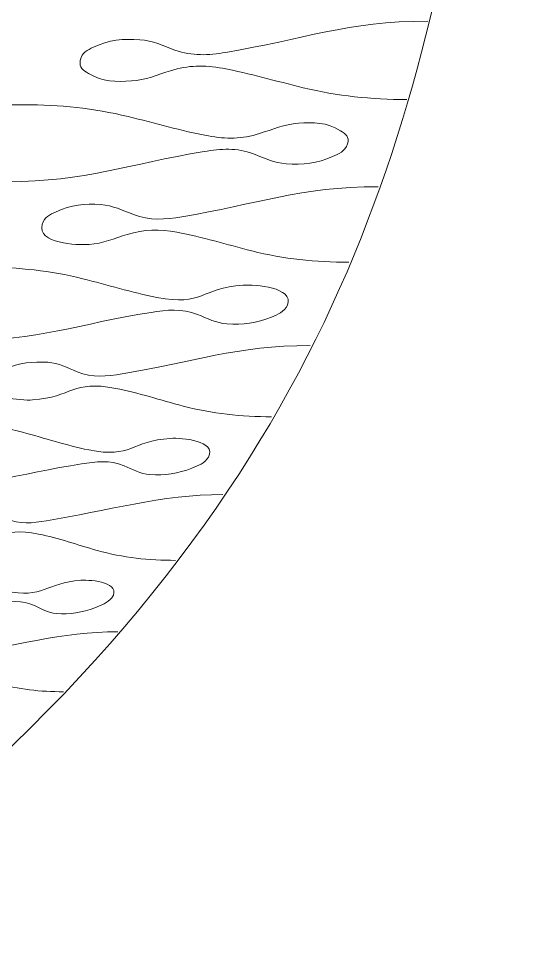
# Model space of a CAD drawing. Header units: centimetres. Extents: x -29.7 to 21.6, y -14.4 to 13.7.
# Drawn here: x -21.736 to -19.738, y -14.42 to -10.749 of the extents above; entities that cross this region are included whole.
import ezdxf

# ---------------------------------------------------------------- set-up
doc = ezdxf.new("R2010")
doc.units = ezdxf.units.CM
doc.header["$MEASUREMENT"] = 0
doc.layers.add('Layer 1', color=7, linetype='Continuous')

msp = doc.modelspace()

# ---------------------------------------------------------------- linework, layer by layer
at = {"layer": 'Layer 1', "color": 1, "lineweight": 9}
for points, knots in [([(-19.73801, -4.44965), (-19.73801, -7.29819), (-19.73801, -8.72246), (-19.9873, -10.14675), (-19.9873, -10.14675), (-20.23653, -11.57102), (-20.73504, -12.99531), (-22.72902, -14.41959)], [0, 0, 0, 0, 0.3333333, 0.3333333, 0.3333333, 0.3333333, 1, 1, 1, 1]), ([(-20.11988, -10.75912), (-20.43604, -10.75912), (-20.61202, -10.83121), (-20.91679, -10.8824), (-20.91679, -10.8824), (-20.98607, -10.89403), (-21.04953, -10.89789), (-21.11829, -10.87301), (-21.11829, -10.87301), (-21.16369, -10.85658), (-21.20639, -10.83563), (-21.25667, -10.83229), (-21.25667, -10.83229), (-21.3213, -10.82797), (-21.37924, -10.83282), (-21.43932, -10.86188), (-21.43932, -10.86188), (-21.46384, -10.87372), (-21.48577, -10.88192), (-21.49182, -10.91388)], [0, 0, 0, 0, 0.1666667, 0.1666667, 0.1666667, 0.1666667, 0.3333333, 0.3333333, 0.3333333, 0.3333333, 0.5, 0.5, 0.5, 0.5, 0.6666667, 0.6666667, 0.6666667, 0.6666667, 1, 1, 1, 1]), ([(-21.49182, -10.91388), (-21.49739, -10.94321), (-21.4805, -10.95322), (-21.45932, -10.9659), (-21.45932, -10.9659), (-21.40375, -10.99915), (-21.35017, -10.99947), (-21.28973, -10.99549), (-21.28973, -10.99549), (-21.23474, -10.9919), (-21.18637, -10.97079), (-21.13554, -10.95478), (-21.13554, -10.95478), (-21.06612, -10.93288), (-21.00139, -10.9325), (-20.93079, -10.94538), (-20.93079, -10.94538), (-20.82279, -10.96507), (-20.71796, -10.99643), (-20.61156, -11.02202), (-20.61156, -11.02202), (-20.47622, -11.05461), (-20.34168, -11.06865), (-20.20275, -11.06865)], [0, 0, 0, 0, 0.1428571, 0.1428571, 0.1428571, 0.1428571, 0.2857143, 0.2857143, 0.2857143, 0.2857143, 0.4285714, 0.4285714, 0.4285714, 0.4285714, 0.5714286, 0.5714286, 0.5714286, 0.5714286, 0.7142857, 0.7142857, 0.7142857, 0.7142857, 1, 1, 1, 1]), ([(-23.04551, -11.24406), (-23.0424, -11.21263), (-23.02187, -11.20409), (-22.99851, -11.19206), (-22.99851, -11.19206), (-22.94051, -11.16218), (-22.88468, -11.15823), (-22.8219, -11.16246), (-22.8219, -11.16246), (-22.77144, -11.16586), (-22.7284, -11.18683), (-22.68274, -11.20316), (-22.68274, -11.20316), (-22.61506, -11.22739), (-22.55262, -11.22444), (-22.48427, -11.21256), (-22.48427, -11.21256), (-22.18766, -11.16101), (-22.02173, -11.08931), (-21.71316, -11.08931)], [0, 0, 0, 0, 0.1666667, 0.1666667, 0.1666667, 0.1666667, 0.3333333, 0.3333333, 0.3333333, 0.3333333, 0.5, 0.5, 0.5, 0.5, 0.6666667, 0.6666667, 0.6666667, 0.6666667, 1, 1, 1, 1]), ([(-20.4361, -11.24406), (-20.4289, -11.216), (-20.44389, -11.2051), (-20.46455, -11.19206), (-20.46455, -11.19206), (-20.51887, -11.15777), (-20.57127, -11.15856), (-20.63058, -11.16246), (-20.63058, -11.16246), (-20.68542, -11.16606), (-20.73363, -11.1871), (-20.7843, -11.20316), (-20.7843, -11.20316), (-20.85274, -11.2249), (-20.91642, -11.22547), (-20.98611, -11.21256), (-20.98611, -11.21256), (-21.09329, -11.19273), (-21.19737, -11.16131), (-21.30305, -11.13593), (-21.30305, -11.13593), (-21.43884, -11.10331), (-21.57384, -11.08931), (-21.71316, -11.08931)], [0, 0, 0, 0, 0.1428571, 0.1428571, 0.1428571, 0.1428571, 0.2857143, 0.2857143, 0.2857143, 0.2857143, 0.4285714, 0.4285714, 0.4285714, 0.4285714, 0.5714286, 0.5714286, 0.5714286, 0.5714286, 0.7142857, 0.7142857, 0.7142857, 0.7142857, 1, 1, 1, 1]), ([(-20.4361, -11.24406), (-20.44749, -11.27455), (-20.4706, -11.28288), (-20.49626, -11.29425), (-20.49626, -11.29425), (-20.55618, -11.32075), (-20.61405, -11.32708), (-20.67833, -11.32279), (-20.67833, -11.32279), (-20.72552, -11.31963), (-20.76509, -11.29936), (-20.80737, -11.28351), (-20.80737, -11.28351), (-20.87427, -11.25842), (-20.93579, -11.26347), (-21.00299, -11.27445), (-21.00299, -11.27445), (-21.30131, -11.32315), (-21.47032, -11.39335), (-21.77951, -11.39335)], [0, 0, 0, 0, 0.1666667, 0.1666667, 0.1666667, 0.1666667, 0.3333333, 0.3333333, 0.3333333, 0.3333333, 0.5, 0.5, 0.5, 0.5, 0.6666667, 0.6666667, 0.6666667, 0.6666667, 1, 1, 1, 1]), ([(-20.3155, -11.41329), (-20.62197, -11.41329), (-20.79514, -11.4829), (-21.0907, -11.53221), (-21.0907, -11.53221), (-21.15649, -11.54319), (-21.21667, -11.54797), (-21.28214, -11.52315), (-21.28214, -11.52315), (-21.32415, -11.50722), (-21.36356, -11.48702), (-21.41056, -11.48385), (-21.41056, -11.48385), (-21.47324, -11.47962), (-21.52939, -11.48512), (-21.58762, -11.51241), (-21.58762, -11.51241), (-21.61203, -11.52385), (-21.63373, -11.53209), (-21.64215, -11.56259)], [0, 0, 0, 0, 0.1666667, 0.1666667, 0.1666667, 0.1666667, 0.3333333, 0.3333333, 0.3333333, 0.3333333, 0.5, 0.5, 0.5, 0.5, 0.6666667, 0.6666667, 0.6666667, 0.6666667, 1, 1, 1, 1]), ([(-21.64215, -11.56259), (-21.66302, -11.63852), (-21.50452, -11.64445), (-21.45683, -11.6413), (-21.45683, -11.6413), (-21.40326, -11.63779), (-21.35593, -11.61741), (-21.30632, -11.60203), (-21.30632, -11.60203), (-21.23991, -11.58146), (-21.17803, -11.58023), (-21.11034, -11.59297), (-21.11034, -11.59297), (-21.01012, -11.61182), (-20.91312, -11.64216), (-20.81457, -11.6669), (-20.81457, -11.6669), (-20.68785, -11.69874), (-20.56185, -11.7119), (-20.43155, -11.7119)], [0, 0, 0, 0, 0.1666667, 0.1666667, 0.1666667, 0.1666667, 0.3333333, 0.3333333, 0.3333333, 0.3333333, 0.5, 0.5, 0.5, 0.5, 0.6666667, 0.6666667, 0.6666667, 0.6666667, 1, 1, 1, 1]), ([(-20.67341, -11.8811), (-20.64698, -11.81012), (-20.80174, -11.7993), (-20.84805, -11.80238), (-20.84805, -11.80238), (-21.01913, -11.81378), (-21.00462, -11.88644), (-21.18974, -11.85073), (-21.18974, -11.85073), (-21.28884, -11.83162), (-21.38474, -11.80122), (-21.48233, -11.77678), (-21.48233, -11.77678), (-21.60971, -11.74491), (-21.7363, -11.7318), (-21.86721, -11.7318)], [0, 0, 0, 0, 0.2, 0.2, 0.2, 0.2, 0.4, 0.4, 0.4, 0.4, 0.6, 0.6, 0.6, 0.6, 1, 1, 1, 1]), ([(-20.67341, -11.8811), (-20.68795, -11.90909), (-20.71121, -11.9177), (-20.73707, -11.92843), (-20.73707, -11.92843), (-20.79484, -11.95245), (-20.85067, -11.95955), (-20.91253, -11.95536), (-20.91253, -11.95536), (-20.9555, -11.95247), (-20.99098, -11.93337), (-21.02907, -11.91831), (-21.02907, -11.91831), (-21.09198, -11.89346), (-21.14958, -11.89969), (-21.21255, -11.90975), (-21.21255, -11.90975), (-21.49759, -11.95536), (-21.66168, -12.02197), (-21.95673, -12.02197)], [0, 0, 0, 0, 0.1666667, 0.1666667, 0.1666667, 0.1666667, 0.3333333, 0.3333333, 0.3333333, 0.3333333, 0.5, 0.5, 0.5, 0.5, 0.6666667, 0.6666667, 0.6666667, 0.6666667, 1, 1, 1, 1]), ([(-20.58381, -12.04072), (-20.87552, -12.04072), (-21.04459, -12.10654), (-21.32622, -12.15292), (-21.32622, -12.15292), (-21.38741, -12.163), (-21.44319, -12.16886), (-21.5042, -12.14438), (-21.5042, -12.14438), (-21.542, -12.1292), (-21.57722, -12.11023), (-21.61996, -12.10731), (-21.61996, -12.10731), (-21.67968, -12.10321), (-21.73329, -12.10932), (-21.78884, -12.13424), (-21.78884, -12.13424), (-21.81289, -12.14502), (-21.83426, -12.15334), (-21.8451, -12.18159)], [0, 0, 0, 0, 0.1666667, 0.1666667, 0.1666667, 0.1666667, 0.3333333, 0.3333333, 0.3333333, 0.3333333, 0.5, 0.5, 0.5, 0.5, 0.6666667, 0.6666667, 0.6666667, 0.6666667, 1, 1, 1, 1]), ([(-21.8451, -12.18159), (-21.87049, -12.24775), (-21.72407, -12.25871), (-21.68079, -12.25585), (-21.68079, -12.25585), (-21.51947, -12.24517), (-21.52661, -12.17618), (-21.35207, -12.21024), (-21.35207, -12.21024), (-21.26174, -12.22786), (-21.17465, -12.25656), (-21.08603, -12.27998), (-21.08603, -12.27998), (-20.97037, -12.31057), (-20.85545, -12.32242), (-20.73635, -12.32242)], [0, 0, 0, 0, 0.2, 0.2, 0.2, 0.2, 0.4, 0.4, 0.4, 0.4, 0.6, 0.6, 0.6, 0.6, 1, 1, 1, 1]), ([(-20.98532, -12.48204), (-20.95183, -12.41759), (-21.09022, -12.40472), (-21.13558, -12.40777), (-21.13558, -12.40777), (-21.29267, -12.41834), (-21.2874, -12.48789), (-21.45802, -12.45339), (-21.45802, -12.45339), (-21.54687, -12.43543), (-21.63249, -12.4066), (-21.71984, -12.38363), (-21.71984, -12.38363), (-21.83632, -12.35301), (-21.95208, -12.34121), (-22.072, -12.34121)], [0, 0, 0, 0, 0.2, 0.2, 0.2, 0.2, 0.4, 0.4, 0.4, 0.4, 0.6, 0.6, 0.6, 0.6, 1, 1, 1, 1]), ([(-20.98532, -12.48204), (-21.00237, -12.50687), (-21.02567, -12.51576), (-21.05136, -12.52579), (-21.05136, -12.52579), (-21.10596, -12.54706), (-21.15871, -12.55469), (-21.21703, -12.55066), (-21.21703, -12.55066), (-21.25506, -12.54806), (-21.2857, -12.53046), (-21.31888, -12.51643), (-21.31888, -12.51643), (-21.37668, -12.49205), (-21.42921, -12.4995), (-21.48681, -12.50854), (-21.48681, -12.50854), (-21.71929, -12.54493), (-21.94471, -12.61219), (-22.18511, -12.61219)], [0, 0, 0, 0, 0.1666667, 0.1666667, 0.1666667, 0.1666667, 0.3333333, 0.3333333, 0.3333333, 0.3333333, 0.5, 0.5, 0.5, 0.5, 0.6666667, 0.6666667, 0.6666667, 0.6666667, 1, 1, 1, 1]), ([(-20.9286, -12.62956), (-21.16834, -12.62956), (-21.39314, -12.69552), (-21.6248, -12.73322), (-21.6248, -12.73322), (-21.68018, -12.74225), (-21.73051, -12.74926), (-21.78595, -12.72534), (-21.78595, -12.72534), (-21.81878, -12.71116), (-21.84911, -12.69371), (-21.88686, -12.69106), (-21.88686, -12.69106), (-21.94259, -12.68718), (-21.99263, -12.69375), (-22.04447, -12.71596), (-22.04447, -12.71596), (-22.06784, -12.72598), (-22.08859, -12.73438), (-22.10145, -12.7597)], [0, 0, 0, 0, 0.1666667, 0.1666667, 0.1666667, 0.1666667, 0.3333333, 0.3333333, 0.3333333, 0.3333333, 0.5, 0.5, 0.5, 0.5, 0.6666667, 0.6666667, 0.6666667, 0.6666667, 1, 1, 1, 1]), ([(-22.10145, -12.7597), (-22.13163, -12.81907), (-22.00281, -12.83109), (-21.96131, -12.82833), (-21.96131, -12.82833), (-21.81665, -12.81868), (-21.81344, -12.7541), (-21.65642, -12.7862), (-21.65642, -12.7862), (-21.57763, -12.80228), (-21.50219, -12.8289), (-21.42516, -12.85065), (-21.42516, -12.85065), (-21.32278, -12.87953), (-21.22109, -12.88986), (-21.11535, -12.88986)], [0, 0, 0, 0, 0.2, 0.2, 0.2, 0.2, 0.4, 0.4, 0.4, 0.4, 0.6, 0.6, 0.6, 0.6, 1, 1, 1, 1]), ([(-21.36712, -13.03737), (-21.3268, -12.97871), (-21.44404, -12.96559), (-21.49012, -12.96874), (-21.49012, -12.96874), (-21.62617, -12.978), (-21.63884, -13.04278), (-21.78736, -13.01089), (-21.78736, -13.01089), (-21.86427, -12.99433), (-21.93798, -12.96756), (-22.01345, -12.94641), (-22.01345, -12.94641), (-22.11681, -12.91745), (-22.2195, -12.90721), (-22.32619, -12.90721)], [0, 0, 0, 0, 0.2, 0.2, 0.2, 0.2, 0.4, 0.4, 0.4, 0.4, 0.6, 0.6, 0.6, 0.6, 1, 1, 1, 1]), ([(-21.36712, -13.03737), (-21.38582, -13.05886), (-21.40886, -13.06795), (-21.43406, -13.07723), (-21.43406, -13.07723), (-21.4843, -13.09575), (-21.5329, -13.10374), (-21.5866, -13.09992), (-21.5866, -13.09992), (-21.6192, -13.09762), (-21.64447, -13.0816), (-21.67219, -13.06871), (-21.67219, -13.06871), (-21.72377, -13.04472), (-21.77021, -13.05356), (-21.82143, -13.06151), (-21.82143, -13.06151), (-22.03416, -13.09448), (-22.24039, -13.15601), (-22.46022, -13.15601)], [0, 0, 0, 0, 0.1666667, 0.1666667, 0.1666667, 0.1666667, 0.3333333, 0.3333333, 0.3333333, 0.3333333, 0.5, 0.5, 0.5, 0.5, 0.6666667, 0.6666667, 0.6666667, 0.6666667, 1, 1, 1, 1]), ([(-21.3432, -13.17185), (-21.56229, -13.17185), (-21.76785, -13.23189), (-21.97954, -13.26635), (-21.97954, -13.26635), (-22.02824, -13.27427), (-22.07213, -13.28264), (-22.12109, -13.25915), (-22.12109, -13.25915), (-22.14835, -13.24606), (-22.17326, -13.23026), (-22.2055, -13.22791), (-22.2055, -13.22791), (-22.25623, -13.22425), (-22.30166, -13.23112), (-22.34879, -13.25062), (-22.34879, -13.25062), (-22.3711, -13.25986), (-22.39103, -13.2684), (-22.40521, -13.29048)], [0, 0, 0, 0, 0.1666667, 0.1666667, 0.1666667, 0.1666667, 0.3333333, 0.3333333, 0.3333333, 0.3333333, 0.5, 0.5, 0.5, 0.5, 0.6666667, 0.6666667, 0.6666667, 0.6666667, 1, 1, 1, 1]), ([(-22.40521, -13.29048), (-22.43943, -13.34373), (-22.33212, -13.35584), (-22.29135, -13.35306), (-22.29135, -13.35306), (-22.19846, -13.34671), (-22.11746, -13.29238), (-22.016, -13.31464), (-22.016, -13.31464), (-21.94999, -13.32912), (-21.88738, -13.35349), (-21.8232, -13.37339), (-21.8232, -13.37339), (-21.73585, -13.4005), (-21.64911, -13.40916), (-21.55849, -13.40916)], [0, 0, 0, 0, 0.2, 0.2, 0.2, 0.2, 0.4, 0.4, 0.4, 0.4, 0.6, 0.6, 0.6, 0.6, 1, 1, 1, 1])]:
    msp.add_open_spline(points, degree=3, knots=knots, dxfattribs=at)

doc.saveas('drawing.dxf')
